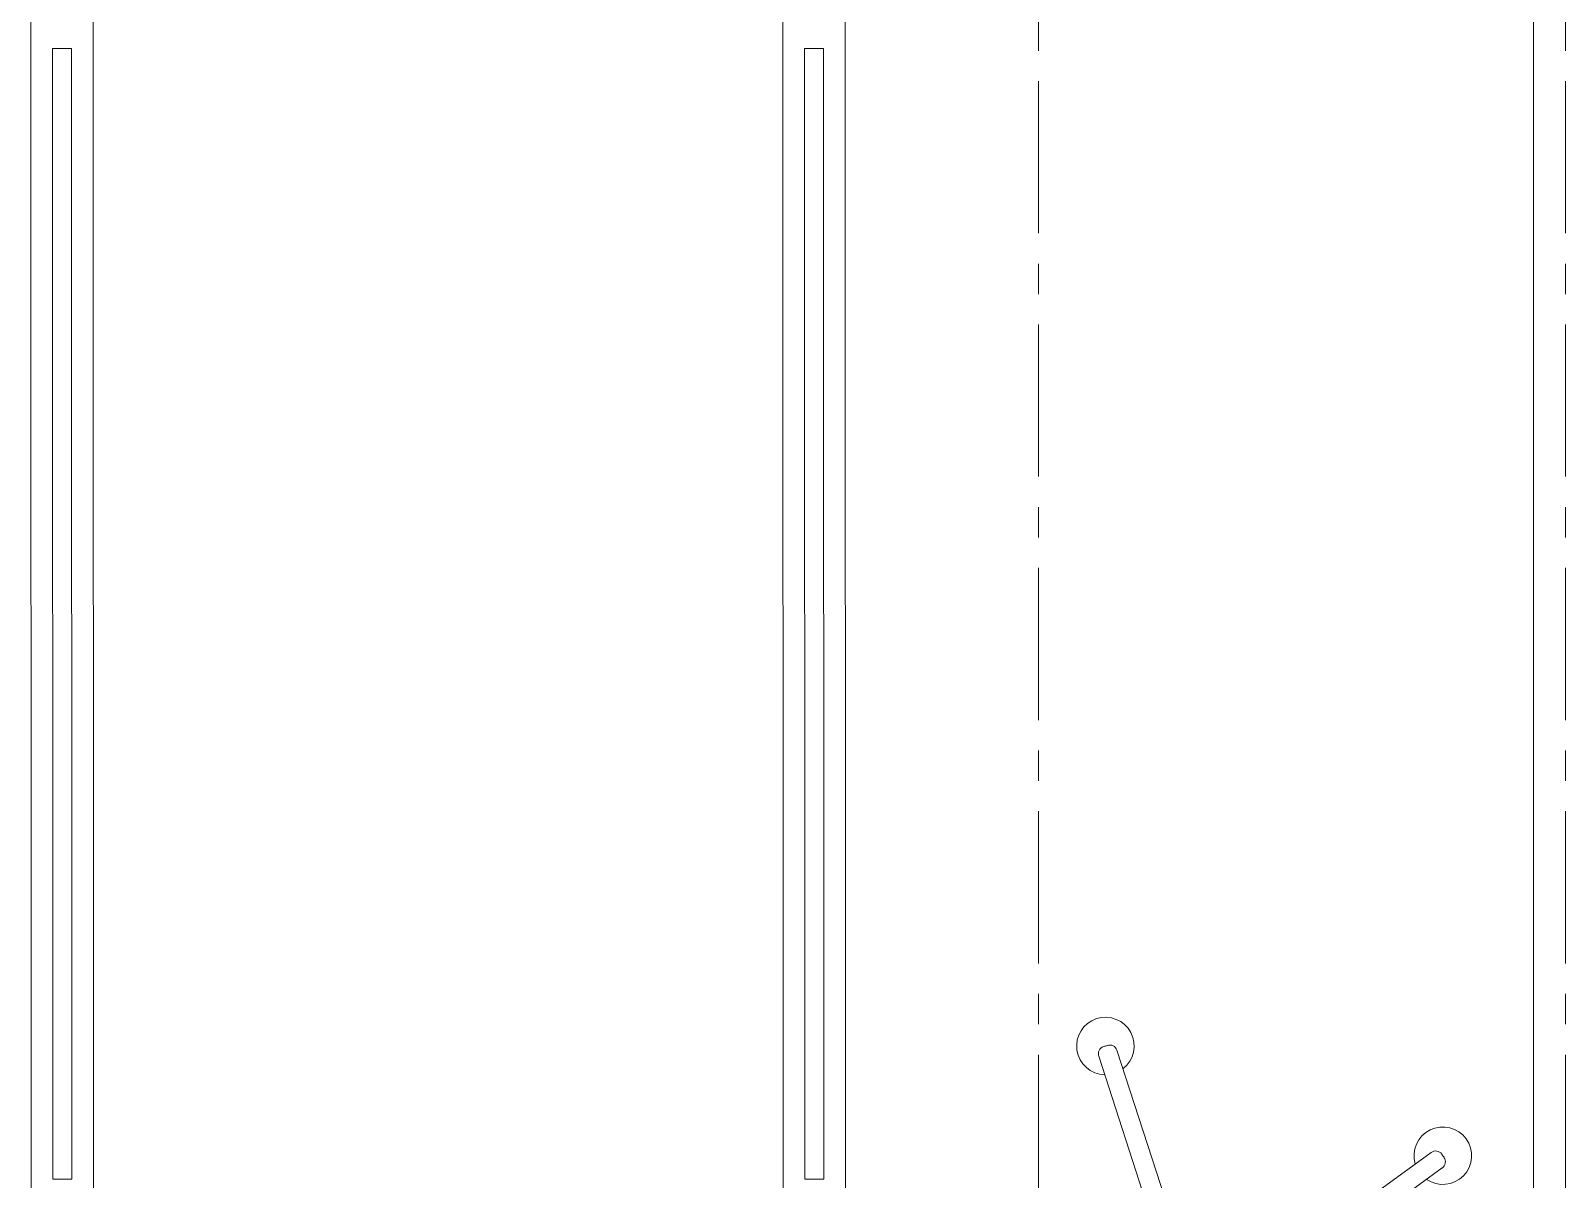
# Model space of a CAD drawing. Header units: millimetres. Extents: x 26027 to 581921, y 7230 to 233891.
# Drawn here: x 522947 to 524549, y 186862 to 188061 of the extents above; entities that cross this region are included whole.
import ezdxf

# ---------------------------------------------------------------- set-up
doc = ezdxf.new("R2010")
doc.units = ezdxf.units.MM
doc.header["$LTSCALE"] = 5
doc.linetypes.add('CENTER', pattern=[50.8, 31.75, -6.35, 6.35, -6.35])
doc.layers.get('0').update_dxf_attribs({"color": 252})
doc.layers.add('axes', color=252, linetype='Continuous')
for name, color, linetype, lineweight in [('Medical Equipment and Furniture', 252, 'Continuous', 0), ('Medical Equipment and Furniture1', 252, 'Continuous', 5), ('Walls', 252, 'Continuous', 5)]:
    doc.layers.add(name, color=color, linetype=linetype, lineweight=lineweight)

# ---------------------------------------------------------------- blocks, each defined once
blk = doc.blocks.new('HF16786E-P')
at = {"layer": 'Medical Equipment and Furniture1'}
for p, q in [((0, 0.425), (-2.14, 0.425)), ((-0.48, 0.4025), (-1.66, 0.4025)), ((-1.66, 0.3825), (-1.66, 0.4025)), ((-0.48, 0.3825), (-0.48, 0.4025)), ((-0.48, 0.3825), (-1.66, 0.3825)), ((-0.28, 0.36), (-1.86, 0.36)), ((-1.86, -0.36), (-0.28, -0.36)), ((-0.48, -0.3825), (-1.66, -0.3825)), ((-1.66, -0.3825), (-1.66, -0.4025)), ((-0.48, -0.3825), (-0.48, -0.4025)), ((-0.48, -0.4025), (-1.66, -0.4025)), ((-2.14, -0.425), (0, -0.425))]:
    blk.add_line(p, q, dxfattribs=at)
for points in [[(-0.48, 0.3825), (-0.48, 0.3825), (-0.48, 0.3825), (-0.48, 0.3825), (-0.48, 0.3825), (-0.48, 0.3825), (-0.48, 0.3825), (-0.48, 0.3825), (-0.48, 0.3825), (-0.48, 0.3825), (-0.48, 0.3825), (-0.48, 0.3825), (-0.48, 0.3825), (-0.48, 0.3825), (-0.48, 0.3825), (-0.48, 0.3825), (-0.48, 0.3825), (-0.48, 0.3825), (-0.48, 0.3825), (-0.48, 0.3825), (-0.48, 0.3825), (-0.48, 0.3825), (-0.48, 0.3825), (-0.48, 0.3825), (-0.48, 0.3825), (-0.48, 0.3825), (-0.48, 0.3825), (-0.48, 0.3825), (-0.48, 0.3825), (-0.48, 0.3825), (-0.48, 0.3825), (-0.48, 0.3825), (-0.48, 0.3825), (-0.48, 0.3825), (-0.48, 0.3825), (-0.48, 0.3825), (-0.48, 0.3825), (-0.48, 0.3825), (-0.48, 0.3825), (-0.48, 0.3825), (-0.48, 0.3825), (-0.48, 0.3825), (-0.48, 0.3825), (-0.48, 0.3825), (-0.48, 0.3825), (-0.48, 0.3825), (-0.48, 0.3825), (-0.48, 0.3825), (-0.48, 0.3825), (-0.48, 0.3825), (-0.48, 0.3825), (-0.48, 0.3825), (-0.48, 0.3825), (-0.48, 0.3825), (-0.48, 0.3825), (-0.48, 0.3825), (-0.48, 0.3825), (-0.48, 0.3825), (-0.48, 0.3825), (-0.48, 0.3825), (-0.48, 0.3825), (-0.48, 0.3825), (-0.48, 0.3825), (-0.48, 0.3825), (-0.48, 0.3825), (-0.48, 0.3825), (-0.48, 0.3825), (-0.48, 0.3825), (-0.48, 0.3825), (-0.48, 0.3825), (-0.48, 0.3825), (-0.48, 0.3825), (-0.48, 0.3825), (-0.48, 0.3825), (-0.48, 0.3825), (-0.48, 0.3825), (-0.48, 0.3825), (-0.48, 0.3825), (-0.48, 0.3825), (-0.48, 0.3825), (-0.48, 0.3825), (-0.48, 0.3825), (-0.48, 0.3825), (-0.48, 0.3825), (-0.48, 0.3825), (-0.48, 0.3825), (-0.48, 0.3825), (-0.48, 0.3825), (-0.48, 0.3825), (-0.48, 0.3825), (-0.48, 0.3825), (-0.48, 0.3825), (-0.48, 0.3825), (-0.48, 0.3825), (-0.48, 0.3825), (-0.48, 0.3825), (-0.48, 0.3825), (-0.48, 0.3825), (-0.48, 0.3825), (-0.48, 0.3825), (-0.48, 0.3825), (-0.48, 0.3825), (-0.48, 0.3825), (-0.48, 0.3825), (-0.48, 0.3825), (-0.48, 0.3825), (-0.48, 0.3825), (-0.48, 0.3825), (-0.48, 0.3825), (-0.48, 0.3825), (-0.48, 0.3825), (-0.48, 0.3825), (-0.48, 0.3825), (-0.48, 0.3825), (-0.48, 0.3825), (-0.48, 0.3825), (-0.48, 0.3825), (-0.48, 0.3825), (-0.48, 0.3825), (-0.48, 0.3825), (-0.48, 0.3825), (-0.48, 0.3825), (-0.48, 0.3825), (-0.48, 0.3825), (-0.48, 0.3825), (-0.48, 0.3825), (-0.48, 0.3825), (-0.48, 0.3825), (-0.48, 0.3825), (-0.48, 0.3825), (-0.48, 0.3825), (-0.48, 0.3825), (-0.48, 0.3825), (-0.48, 0.3825), (-0.48, 0.3825), (-0.48, 0.3825), (-0.48, 0.3825), (-0.48, 0.3825), (-0.48, 0.3825), (-0.48, 0.3825), (-0.48, 0.3825), (-0.48, 0.3825), (-0.48, 0.3825), (-0.48, 0.3825), (-0.48, 0.3825), (-0.48, 0.3825), (-0.48, 0.3825), (-0.48, 0.3825), (-0.48, 0.3825), (-0.48, 0.3825), (-0.48, 0.3825), (-0.48, 0.3825), (-0.48, 0.3825), (-0.48, 0.3825), (-0.48, 0.3825), (-0.48, 0.3825), (-0.48, 0.3825), (-0.48, 0.3825), (-0.48, 0.3825), (-0.48, 0.3825), (-0.48, 0.3825), (-0.48, 0.3825), (-0.48, 0.3825), (-0.48, 0.3825), (-0.48, 0.3825), (-0.48, 0.3825), (-0.48, 0.3825), (-0.48, 0.3825), (-0.48, 0.3825), (-0.48, 0.3825), (-0.48, 0.3825), (-0.48, 0.3825), (-0.48, 0.3825), (-0.48, 0.3825), (-0.48, 0.3825), (-0.48, 0.3825), (-0.48, 0.3825), (-0.48, 0.3825), (-0.48, 0.3825), (-0.48, 0.3825), (-0.48, 0.3825), (-0.48, 0.3825), (-0.48, 0.3825), (-0.48, 0.3825), (-0.48, 0.3825), (-0.48, 0.3825), (-0.48, 0.3825), (-0.48, 0.3825), (-0.48, 0.3825), (-0.48, 0.3825), (-0.48, 0.3825), (-0.48, 0.3825), (-0.48, 0.3825), (-0.48, 0.3825), (-0.48, 0.3825), (-0.48, 0.3825), (-0.48, 0.3825), (-0.48, 0.3825), (-0.48, 0.3825), (-0.48, 0.3825), (-0.48, 0.3825), (-0.48, 0.3825), (-0.48, 0.3825), (-0.48, 0.3825), (-0.48, 0.3825), (-0.48, 0.3825), (-0.48, 0.3825), (-0.48, 0.3825), (-0.48, 0.3825), (-0.48, 0.3825), (-0.48, 0.3825), (-0.48, 0.3825), (-0.48, 0.3825), (-0.48, 0.3825), (-0.48, 0.3825), (-0.48, 0.3825), (-0.48, 0.3825), (-0.48, 0.3825), (-0.48, 0.3825)], [(-0.48, 0.3825), (-0.48, 0.3825), (-0.48, 0.3825), (-0.48, 0.3825), (-0.48, 0.3825), (-0.48, 0.3825), (-0.48, 0.3825), (-0.48, 0.3825), (-0.48, 0.3825), (-0.48, 0.3825), (-0.48, 0.3825), (-0.48, 0.3825), (-0.48, 0.3825), (-0.48, 0.3825), (-0.48, 0.3825), (-0.48, 0.3825), (-0.48, 0.3825), (-0.48, 0.3825), (-0.48, 0.3825), (-0.48, 0.3825), (-0.48, 0.3825), (-0.48, 0.3825), (-0.48, 0.3825), (-0.48, 0.3825), (-0.48, 0.3825), (-0.48, 0.3825), (-0.48, 0.3825), (-0.48, 0.3825), (-0.48, 0.3825), (-0.48, 0.3825), (-0.48, 0.3825), (-0.48, 0.3825), (-0.48, 0.3825), (-0.48, 0.3825), (-0.48, 0.3825), (-0.48, 0.3825), (-0.48, 0.3825), (-0.48, 0.3825), (-0.48, 0.3825), (-0.48, 0.3825), (-0.48, 0.3825), (-0.48, 0.3825), (-0.48, 0.3825), (-0.48, 0.3825), (-0.48, 0.3825), (-0.48, 0.3825), (-0.48, 0.3825), (-0.48, 0.3825), (-0.48, 0.3825), (-0.48, 0.3825), (-0.48, 0.3825), (-0.48, 0.3825), (-0.48, 0.3825), (-0.48, 0.3825), (-0.48, 0.3825), (-0.48, 0.3825), (-0.48, 0.3825), (-0.48, 0.3825), (-0.48, 0.3825), (-0.48, 0.3825), (-0.48, 0.3825), (-0.48, 0.3825), (-0.48, 0.3825), (-0.48, 0.3825), (-0.48, 0.3825), (-0.48, 0.3825), (-0.48, 0.3825), (-0.48, 0.3825), (-0.48, 0.3825), (-0.48, 0.3825), (-0.48, 0.3825), (-0.48, 0.3825), (-0.48, 0.3825), (-0.48, 0.3825), (-0.48, 0.3825), (-0.48, 0.3825), (-0.48, 0.3825), (-0.48, 0.3825), (-0.48, 0.3825), (-0.48, 0.3825), (-0.48, 0.3825), (-0.48, 0.3825), (-0.48, 0.3825), (-0.48, 0.3825), (-0.48, 0.3825), (-0.48, 0.3825), (-0.48, 0.3825), (-0.48, 0.3825), (-0.48, 0.3825), (-0.48, 0.3825), (-0.48, 0.3825), (-0.48, 0.3825), (-0.48, 0.3825), (-0.48, 0.3825), (-0.48, 0.3825), (-0.48, 0.3825), (-0.48, 0.3825), (-0.48, 0.3825), (-0.48, 0.3825), (-0.48, 0.3825), (-0.48, 0.3825), (-0.48, 0.3825), (-0.48, 0.3825), (-0.48, 0.3825), (-0.48, 0.3825), (-0.48, 0.3825), (-0.48, 0.3825), (-0.48, 0.3825), (-0.48, 0.3825), (-0.48, 0.3825), (-0.48, 0.3825), (-0.48, 0.3825), (-0.48, 0.3825), (-0.48, 0.3825), (-0.48, 0.3825), (-0.48, 0.3825), (-0.48, 0.3825), (-0.48, 0.3825), (-0.48, 0.3825), (-0.48, 0.3825), (-0.48, 0.3825), (-0.48, 0.3825), (-0.48, 0.3825), (-0.48, 0.3825), (-0.48, 0.3825), (-0.48, 0.3825), (-0.48, 0.3825), (-0.48, 0.3825), (-0.48, 0.3825), (-0.48, 0.3825), (-0.48, 0.3825), (-0.48, 0.3825), (-0.48, 0.3825), (-0.48, 0.3825), (-0.48, 0.3825), (-0.48, 0.3825), (-0.48, 0.3825), (-0.48, 0.3825), (-0.48, 0.3825), (-0.48, 0.3825), (-0.48, 0.3825), (-0.48, 0.3825), (-0.48, 0.3825), (-0.48, 0.3825), (-0.48, 0.3825), (-0.48, 0.3825), (-0.48, 0.3825), (-0.48, 0.3825), (-0.48, 0.3825), (-0.48, 0.3825), (-0.48, 0.3825), (-0.48, 0.3825), (-0.48, 0.3825), (-0.48, 0.3825), (-0.48, 0.3825), (-0.48, 0.3825), (-0.48, 0.3825), (-0.48, 0.3825), (-0.48, 0.3825), (-0.48, 0.3825), (-0.48, 0.3825), (-0.48, 0.3825), (-0.48, 0.3825), (-0.48, 0.3825), (-0.48, 0.3825), (-0.48, 0.3825), (-0.48, 0.3825), (-0.48, 0.3825), (-0.48, 0.3825), (-0.48, 0.3825), (-0.48, 0.3825), (-0.48, 0.3825), (-0.48, 0.3825), (-0.48, 0.3825), (-0.48, 0.3825), (-0.48, 0.3825), (-0.48, 0.3825), (-0.48, 0.3825), (-0.48, 0.3825), (-0.48, 0.3825), (-0.48, 0.3825), (-0.48, 0.3825), (-0.48, 0.3825), (-0.48, 0.3825), (-0.48, 0.3825), (-0.48, 0.3825), (-0.48, 0.3825), (-0.48, 0.3825), (-0.48, 0.3825), (-0.48, 0.3825), (-0.48, 0.3825), (-0.48, 0.3825), (-0.48, 0.3825), (-0.48, 0.3825), (-0.48, 0.3825), (-0.48, 0.3825), (-0.48, 0.3825), (-0.48, 0.3825), (-0.48, 0.3825), (-0.48, 0.3825), (-0.48, 0.3825), (-0.48, 0.3825), (-0.48, 0.3825), (-0.48, 0.3825), (-0.48, 0.3825), (-0.48, 0.3825), (-0.48, 0.3825), (-0.48, 0.3825), (-0.48, 0.3825), (-0.48, 0.3825), (-0.48, 0.3825), (-0.48, 0.3825), (-0.48, 0.3825), (-0.48, 0.3825)], [(-0.48, 0.3825), (-0.48, 0.3825), (-0.48, 0.3825), (-0.48, 0.3825), (-0.48, 0.3825), (-0.48, 0.3825), (-0.48, 0.3825), (-0.48, 0.3825), (-0.48, 0.3825), (-0.48, 0.3825), (-0.48, 0.3825), (-0.48, 0.3825), (-0.48, 0.3825), (-0.48, 0.3825), (-0.48, 0.3825), (-0.48, 0.3825), (-0.48, 0.3825), (-0.48, 0.3825), (-0.48, 0.3825), (-0.48, 0.3825), (-0.48, 0.3825), (-0.48, 0.3825), (-0.48, 0.3825), (-0.48, 0.3825), (-0.48, 0.3825), (-0.48, 0.3825), (-0.48, 0.3825), (-0.48, 0.3825), (-0.48, 0.3825), (-0.48, 0.3825), (-0.48, 0.3825), (-0.48, 0.3825), (-0.48, 0.3825), (-0.48, 0.3825), (-0.48, 0.3825), (-0.48, 0.3825), (-0.48, 0.3825), (-0.48, 0.3825), (-0.48, 0.3825), (-0.48, 0.3825), (-0.48, 0.3825), (-0.48, 0.3825), (-0.48, 0.3825), (-0.48, 0.3825), (-0.48, 0.3825), (-0.48, 0.3825), (-0.48, 0.3825), (-0.48, 0.3825), (-0.48, 0.3825), (-0.48, 0.3825), (-0.48, 0.3825), (-0.48, 0.3825), (-0.48, 0.3825), (-0.48, 0.3825), (-0.48, 0.3825), (-0.48, 0.3825), (-0.48, 0.3825), (-0.48, 0.3825), (-0.48, 0.3825), (-0.48, 0.3825), (-0.48, 0.3825), (-0.48, 0.3825), (-0.48, 0.3825), (-0.48, 0.3825), (-0.48, 0.3825), (-0.48, 0.3825), (-0.48, 0.3825), (-0.48, 0.3825), (-0.48, 0.3825), (-0.48, 0.3825), (-0.48, 0.3825), (-0.48, 0.3825), (-0.48, 0.3825), (-0.48, 0.3825), (-0.48, 0.3825), (-0.48, 0.3825), (-0.48, 0.3825), (-0.48, 0.3825), (-0.48, 0.3825), (-0.48, 0.3825), (-0.48, 0.3825), (-0.48, 0.3825), (-0.48, 0.3825), (-0.48, 0.3825), (-0.48, 0.3825), (-0.48, 0.3825), (-0.48, 0.3825), (-0.48, 0.3825), (-0.48, 0.3825), (-0.48, 0.3825), (-0.48, 0.3825), (-0.48, 0.3825), (-0.48, 0.3825), (-0.48, 0.3825), (-0.48, 0.3825), (-0.48, 0.3825), (-0.48, 0.3825), (-0.48, 0.3825), (-0.48, 0.3825), (-0.48, 0.3825), (-0.48, 0.3825), (-0.48, 0.3825), (-0.48, 0.3825), (-0.48, 0.3825), (-0.48, 0.3825), (-0.48, 0.3825), (-0.48, 0.3825), (-0.48, 0.3825), (-0.48, 0.3825), (-0.48, 0.3825), (-0.48, 0.3825), (-0.48, 0.3825), (-0.48, 0.3825), (-0.48, 0.3825), (-0.48, 0.3825), (-0.48, 0.3825), (-0.48, 0.3825), (-0.48, 0.3825), (-0.48, 0.3825), (-0.48, 0.3825), (-0.48, 0.3825), (-0.48, 0.3825), (-0.48, 0.3825), (-0.48, 0.3825), (-0.48, 0.3825), (-0.48, 0.3825), (-0.48, 0.3825), (-0.48, 0.3825), (-0.48, 0.3825), (-0.48, 0.3825), (-0.48, 0.3825), (-0.48, 0.3825), (-0.48, 0.3825), (-0.48, 0.3825), (-0.48, 0.3825), (-0.48, 0.3825), (-0.48, 0.3825), (-0.48, 0.3825), (-0.48, 0.3825), (-0.48, 0.3825), (-0.48, 0.3825), (-0.48, 0.3825), (-0.48, 0.3825), (-0.48, 0.3825), (-0.48, 0.3825), (-0.48, 0.3825), (-0.48, 0.3825), (-0.48, 0.3825), (-0.48, 0.3825), (-0.48, 0.3825), (-0.48, 0.3825), (-0.48, 0.3825), (-0.48, 0.3825), (-0.48, 0.3825), (-0.48, 0.3825), (-0.48, 0.3825), (-0.48, 0.3825), (-0.48, 0.3825), (-0.48, 0.3825), (-0.48, 0.3825), (-0.48, 0.3825), (-0.48, 0.3825), (-0.48, 0.3825), (-0.48, 0.3825), (-0.48, 0.3825), (-0.48, 0.3825), (-0.48, 0.3825), (-0.48, 0.3825), (-0.48, 0.3825), (-0.48, 0.3825), (-0.48, 0.3825), (-0.48, 0.3825), (-0.48, 0.3825), (-0.48, 0.3825), (-0.48, 0.3825), (-0.48, 0.3825), (-0.48, 0.3825), (-0.48, 0.3825), (-0.48, 0.3825), (-0.48, 0.3825), (-0.48, 0.3825), (-0.48, 0.3825), (-0.48, 0.3825), (-0.48, 0.3825), (-0.48, 0.3825), (-0.48, 0.3825), (-0.48, 0.3825), (-0.48, 0.3825), (-0.48, 0.3825), (-0.48, 0.3825), (-0.48, 0.3825), (-0.48, 0.3825), (-0.48, 0.3825), (-0.48, 0.3825), (-0.48, 0.3825), (-0.48, 0.3825), (-0.48, 0.3825), (-0.48, 0.3825), (-0.48, 0.3825), (-0.48, 0.3825), (-0.48, 0.3825), (-0.48, 0.3825), (-0.48, 0.3825), (-0.48, 0.3825), (-0.48, 0.3825), (-0.48, 0.3825), (-0.48, 0.3825), (-0.48, 0.3825), (-0.48, 0.3825), (-0.48, 0.3825), (-0.48, 0.3825), (-0.48, 0.3825), (-0.48, 0.3825), (-0.48, 0.3825), (-0.48, 0.3825), (-0.48, 0.3825), (-0.48, 0.3825), (-0.48, 0.3825), (-0.48, 0.3825), (-0.48, 0.3825), (-0.48, 0.3825), (-0.48, 0.3825), (-0.48, 0.3825), (-0.48, 0.3825), (-0.48, 0.3825), (-0.48, 0.3825), (-0.48, 0.3825), (-0.48, 0.3825), (-0.48, 0.3825), (-0.48, 0.3825), (-0.48, 0.3825), (-0.48, 0.3825), (-0.48, 0.3825), (-0.48, 0.3825), (-0.48, 0.3825), (-0.48, 0.3825), (-0.48, 0.3825), (-0.48, 0.3825), (-0.48, 0.3825), (-0.48, 0.3825), (-0.48, 0.3825), (-0.48, 0.3825), (-0.48, 0.3825), (-0.48, 0.3825), (-0.48, 0.3825), (-0.48, 0.3825), (-0.48, 0.3825), (-0.48, 0.3825), (-0.48, 0.3825), (-0.48, 0.3825), (-0.48, 0.3825), (-0.48, 0.3825), (-0.48, 0.3825), (-0.48, 0.3825), (-0.48, 0.3825), (-0.48, 0.3825), (-0.48, 0.3825), (-0.48, 0.3825), (-0.48, 0.3825), (-0.48, 0.3825), (-0.48, 0.3825), (-0.48, 0.3825), (-0.48, 0.3825), (-0.48, 0.3825), (-0.48, 0.3825), (-0.48, 0.3825), (-0.48, 0.3825), (-0.48, 0.3825), (-0.48, 0.3825), (-0.48, 0.3825), (-0.48, 0.3825), (-0.48, 0.3825), (-0.48, 0.3825), (-0.48, 0.3825), (-0.48, 0.3825), (-0.48, 0.3825), (-0.48, 0.3825)]]:
    blk.add_lwpolyline(points, close=True, dxfattribs=at)
for points in [[(-0.48, 0.3825), (-0.48, 0.3825), (-0.48, 0.3825), (-0.48, 0.3825), (-0.48, 0.3825), (-0.48, 0.3825), (-0.48, 0.3825), (-0.48, 0.3825)], [(-0.48, 0.3825), (-0.48, 0.3825), (-0.48, 0.3825), (-0.48, 0.3825), (-0.48, 0.3825), (-0.48, 0.3825), (-0.48, 0.3825), (-0.48, 0.3825), (-0.48, 0.3825), (-0.48, 0.3825), (-0.48, 0.3825), (-0.48, 0.3825), (-0.48, 0.3825), (-0.48, 0.3825), (-0.48, 0.3825), (-0.48, 0.3825), (-0.48, 0.3825), (-0.48, 0.3825), (-0.48, 0.3825), (-0.48, 0.3825), (-0.48, 0.3825), (-0.48, 0.3825), (-0.48, 0.3825), (-0.48, 0.3825), (-0.48, 0.3825), (-0.48, 0.3825), (-0.48, 0.3825), (-0.48, 0.3825), (-0.48, 0.3825), (-0.48, 0.3825), (-0.48, 0.3825), (-0.48, 0.3825), (-0.48, 0.3825), (-0.48, 0.3825), (-0.48, 0.3825), (-0.48, 0.3825), (-0.48, 0.3825), (-0.48, 0.3825), (-0.48, 0.3825), (-0.48, 0.3825), (-0.48, 0.3825), (-0.48, 0.3825), (-0.48, 0.3825), (-0.48, 0.3825), (-0.48, 0.3825), (-0.48, 0.3825), (-0.48, 0.3825), (-0.48, 0.3825), (-0.48, 0.3825), (-0.48, 0.3825), (-0.48, 0.3825), (-0.48, 0.3825), (-0.48, 0.3825), (-0.48, 0.3825), (-0.48, 0.3825), (-0.48, 0.3825), (-0.48, 0.3825), (-0.48, 0.3825), (-0.48, 0.3825), (-0.48, 0.3825), (-0.48, 0.3825), (-0.48, 0.3825), (-0.48, 0.3825), (-0.48, 0.3825), (-0.48, 0.3825), (-0.48, 0.3825), (-0.48, 0.3825), (-0.48, 0.3825), (-0.48, 0.3825), (-0.48, 0.3825), (-0.48, 0.3825), (-0.48, 0.3825), (-0.48, 0.3825), (-0.48, 0.3825), (-0.48, 0.3825), (-0.48, 0.3825), (-0.48, 0.3825), (-0.48, 0.3825), (-0.48, 0.3825), (-0.48, 0.3825), (-0.48, 0.3825), (-0.48, 0.3825), (-0.48, 0.3825), (-0.48, 0.3825), (-0.48, 0.3825), (-0.48, 0.3825), (-0.48, 0.3825), (-0.48, 0.3825), (-0.48, 0.3825), (-0.48, 0.3825), (-0.48, 0.3825), (-0.48, 0.3825), (-0.48, 0.3825), (-0.48, 0.3825), (-0.48, 0.3825), (-0.48, 0.3825), (-0.48, 0.3825), (-0.48, 0.3825), (-0.48, 0.3825), (-0.48, 0.3825), (-0.48, 0.3825), (-0.48, 0.3825), (-0.48, 0.3825), (-0.48, 0.3825), (-0.48, 0.3825), (-0.48, 0.3825), (-0.48, 0.3825), (-0.48, 0.3825), (-0.48, 0.3825), (-0.48, 0.3825), (-0.48, 0.3825)], [(-0.48, 0.3825), (-0.48, 0.3825), (-0.48, 0.3825), (-0.48, 0.3825), (-0.48, 0.3825), (-0.48, 0.3825), (-0.48, 0.3825), (-0.48, 0.3825), (-0.48, 0.3825), (-0.48, 0.3825), (-0.48, 0.3825), (-0.48, 0.3825), (-0.48, 0.3825), (-0.48, 0.3825), (-0.48, 0.3825), (-0.48, 0.3825), (-0.48, 0.3825)], [(-0.48, 0.3825), (-0.48, 0.3825), (-0.48, 0.3825), (-0.48, 0.3825), (-0.48, 0.3825), (-0.48, 0.3825), (-0.48, 0.3825)], [(-0.48, 0.3825), (-0.48, 0.3825), (-0.48, 0.3825), (-0.48, 0.3825), (-0.48, 0.3825), (-0.48, 0.3825), (-0.48, 0.3825), (-0.48, 0.3825), (-0.48, 0.3825), (-0.48, 0.3825), (-0.48, 0.3825), (-0.48, 0.3825)], [(-0.48, 0.3825), (-0.48, 0.3825), (-0.48, 0.3825), (-0.48, 0.3825), (-0.48, 0.3825), (-0.48, 0.3825), (-0.48, 0.3825), (-0.48, 0.3825), (-0.48, 0.3825), (-0.48, 0.3825), (-0.48, 0.3825), (-0.48, 0.3825), (-0.48, 0.3825), (-0.48, 0.3825), (-0.48, 0.3825), (-0.48, 0.3825), (-0.48, 0.3825), (-0.48, 0.3825), (-0.48, 0.3825), (-0.48, 0.3825), (-0.48, 0.3825), (-0.48, 0.3825), (-0.48, 0.3825), (-0.48, 0.3825), (-0.48, 0.3825), (-0.48, 0.3825), (-0.48, 0.3825), (-0.48, 0.3825), (-0.48, 0.3825), (-0.48, 0.3825), (-0.48, 0.3825), (-0.48, 0.3825), (-0.48, 0.3825), (-0.48, 0.3825), (-0.48, 0.3825), (-0.48, 0.3825), (-0.48, 0.3825), (-0.48, 0.3825), (-0.48, 0.3825), (-0.48, 0.3825), (-0.48, 0.3825), (-0.48, 0.3825), (-0.48, 0.3825), (-0.48, 0.3825), (-0.48, 0.3825), (-0.48, 0.3825), (-0.48, 0.3825), (-0.48, 0.3825), (-0.48, 0.3825), (-0.48, 0.3825), (-0.48, 0.3825), (-0.48, 0.3825), (-0.48, 0.3825), (-0.48, 0.3825), (-0.48, 0.3825), (-0.48, 0.3825), (-0.48, 0.3825), (-0.48, 0.3825), (-0.48, 0.3825), (-0.48, 0.3825), (-0.48, 0.3825), (-0.48, 0.3825), (-0.48, 0.3825), (-0.48, 0.3825), (-0.48, 0.3825), (-0.48, 0.3825), (-0.48, 0.3825), (-0.48, 0.3825), (-0.48, 0.3825), (-0.48, 0.3825), (-0.48, 0.3825), (-0.48, 0.3825), (-0.48, 0.3825), (-0.48, 0.3825), (-0.48, 0.3825), (-0.48, 0.3825), (-0.48, 0.3825), (-0.48, 0.3825), (-0.48, 0.3825), (-0.48, 0.3825), (-0.48, 0.3825), (-0.48, 0.3825), (-0.48, 0.3825), (-0.48, 0.3825), (-0.48, 0.3825), (-0.48, 0.3825), (-0.48, 0.3825), (-0.48, 0.3825), (-0.48, 0.3825)], [(-0.48, 0.3825), (-0.48, 0.3825), (-0.48, 0.3825), (-0.48, 0.3825), (-0.48, 0.3825), (-0.48, 0.3825), (-0.48, 0.3825), (-0.48, 0.3825), (-0.48, 0.3825), (-0.48, 0.3825), (-0.48, 0.3825), (-0.48, 0.3825), (-0.48, 0.3825), (-0.48, 0.3825), (-0.48, 0.3825), (-0.48, 0.3825), (-0.48, 0.3825), (-0.48, 0.3825), (-0.48, 0.3825), (-0.48, 0.3825), (-0.48, 0.3825), (-0.48, 0.3825), (-0.48, 0.3825), (-0.48, 0.3825), (-0.48, 0.3825), (-0.48, 0.3825), (-0.48, 0.3825), (-0.48, 0.3825), (-0.48, 0.3825), (-0.48, 0.3825), (-0.48, 0.3825), (-0.48, 0.3825), (-0.48, 0.3825), (-0.48, 0.3825), (-0.48, 0.3825), (-0.48, 0.3825), (-0.48, 0.3825), (-0.48, 0.3825), (-0.48, 0.3825), (-0.48, 0.3825), (-0.48, 0.3825), (-0.48, 0.3825), (-0.48, 0.3825), (-0.48, 0.3825), (-0.48, 0.3825), (-0.48, 0.3825), (-0.48, 0.3825), (-0.48, 0.3825), (-0.48, 0.3825), (-0.48, 0.3825), (-0.48, 0.3825), (-0.48, 0.3825), (-0.48, 0.3825), (-0.48, 0.3825)], [(-0.48, 0.3825), (-0.48, 0.3825), (-0.48, 0.3825), (-0.48, 0.3825), (-0.48, 0.3825), (-0.48, 0.3825), (-0.48, 0.3825), (-0.48, 0.3825), (-0.48, 0.3825), (-0.48, 0.3825)], [(-0.48, 0.3825), (-0.48, 0.3825), (-0.48, 0.3825), (-0.48, 0.3825), (-0.48, 0.3825), (-0.48, 0.3825), (-0.48, 0.3825), (-0.48, 0.3825), (-0.48, 0.3825), (-0.48, 0.3825)], [(-0.48, 0.3825), (-0.48, 0.3825), (-0.48, 0.3825), (-0.48, 0.3825), (-0.48, 0.3825), (-0.48, 0.3825), (-0.48, 0.3825), (-0.48, 0.3825), (-0.48, 0.3825), (-0.48, 0.3825), (-0.48, 0.3825), (-0.48, 0.3825), (-0.48, 0.3825), (-0.48, 0.3825), (-0.48, 0.3825)], [(-0.48, 0.3825), (-0.48, 0.3825), (-0.48, 0.3825), (-0.48, 0.3825), (-0.48, 0.3825), (-0.48, 0.3825), (-0.48, 0.3825), (-0.48, 0.3825), (-0.48, 0.3825), (-0.48, 0.3825)], [(-0.48, 0.3825), (-0.48, 0.3825), (-0.48, 0.3825), (-0.48, 0.3825), (-0.48, 0.3825), (-0.48, 0.3825), (-0.48, 0.3825)], [(-0.48, 0.3825), (-0.48, 0.3825), (-0.48, 0.3825), (-0.48, 0.3825), (-0.48, 0.3825), (-0.48, 0.3825), (-0.48, 0.3825), (-0.48, 0.3825), (-0.48, 0.3825), (-0.48, 0.3825)], [(-0.48, 0.3825), (-0.48, 0.3825), (-0.48, 0.3825), (-0.48, 0.3825), (-0.48, 0.3825), (-0.48, 0.3825), (-0.48, 0.3825), (-0.48, 0.3825), (-0.48, 0.3825), (-0.48, 0.3825), (-0.48, 0.3825), (-0.48, 0.3825), (-0.48, 0.3825), (-0.48, 0.3825), (-0.48, 0.3825), (-0.48, 0.3825), (-0.48, 0.3825), (-0.48, 0.3825)], [(-0.48, 0.3825), (-0.48, 0.3825), (-0.48, 0.3825), (-0.48, 0.3825), (-0.48, 0.3825), (-0.48, 0.3825), (-0.48, 0.3825), (-0.48, 0.3825), (-0.48, 0.3825)]]:
    blk.add_lwpolyline(points, dxfattribs=at)
blk = doc.blocks.new('HF12177-P')
for p, q in [((-0.0196, -0.007), (-0.1885, 0.2255)), ((0, 0), (-0.1724, 0.2372)), ((0, 0), (0.1724, 0.2372)), ((0.0196, -0.007), (0.1885, 0.2255)), ((-0.12, -0.015), (-0.12, -0.019)), ((-0.112, -0.007), (0.112, -0.007)), ((-0.1, -0.007), (-0.1, -0.027)), ((0.1, -0.007), (0.1, -0.027)), ((0.12, -0.015), (0.12, -0.019)), ((-0.0631, -0.027), (-0.2951, -0.1024)), ((-0.01, -0.0308), (-0.2889, -0.1214)), ((-0.112, -0.027), (0.112, -0.027)), ((-0.01, -0.0308), (-0.01, -0.324)), ((0.01, -0.0308), (0.01, -0.324)), ((0.01, -0.0308), (0.2889, -0.1214)), ((0.0631, -0.027), (0.2951, -0.1024))]:
    blk.add_line(p, q)
for centre, radius, start, end in [((-0.1852, 0.2378), 0.03, 325.4712, 286.5288), ((0.1852, 0.2378), 0.03, 253.4712, 214.5288), ((-0.1788, 0.2325), 0.008, 36, 125.6267), ((0.1788, 0.2325), 0.008, 54.3733, 144), ((-0.1821, 0.2302), 0.008, 126.3733, 216), ((0, -0.017), 0.315, 125.6267, 126.3733), ((0, -0.017), 0.315, 53.6267, 54.3733), ((0.1821, 0.2302), 0.008, 324, 53.6267), ((-0.112, -0.015), 0.008, 90, 180), ((0.112, -0.015), 0.008, 0, 90), ((-0.112, -0.019), 0.008, 180, 270), ((0.112, -0.019), 0.008, 270, 0), ((-0.2996, -0.1144), 0.03, 37.4712, 358.5288), ((-0.2926, -0.11), 0.008, 108, 197.6267), ((0, -0.017), 0.315, 197.6267, 198.3733), ((-0.2914, -0.1138), 0.008, 198.3733, 288)]:
    blk.add_arc(centre, radius, start, end)

msp = doc.modelspace()

# ---------------------------------------------------------------- linework, layer by layer
at = {"layer": 'axes', "linetype": 'CENTER', "lineweight": 0}
for p, q in [((523998.8, 120285.6, 0), (523998.8, 205820.3, 0)), ((524548.8, 120285.6, 0), (524548.8, 205820.3, 0))]:
    msp.add_line(p, q, dxfattribs=at)
at = {"layer": 'Walls'}
msp.add_line((524515.4, 190352.3, 0), (524515.4, 186360.3, 0), dxfattribs=at)

# ---------------------------------------------------------------- block references
at = {"layer": 'Medical Equipment and Furniture', "lineweight": 0, "xscale": 1000, "yscale": 1000, "zscale": 1000, "rotation": 270.0149936594165}
msp.add_blockref('HF16786E-P', (523372.6, 186382.5, 0), dxfattribs=at)
at = {"layer": 'Medical Equipment and Furniture', "extrusion": (-1.92689e-13, -1.39405e-12, -1), "xscale": -1000, "yscale": 1000, "zscale": -1000, "rotation": 90.01496832471715}
msp.add_blockref('HF12177-P', (-524183.1, 186701.8, 0), dxfattribs=at)

doc.saveas('drawing.dxf')
